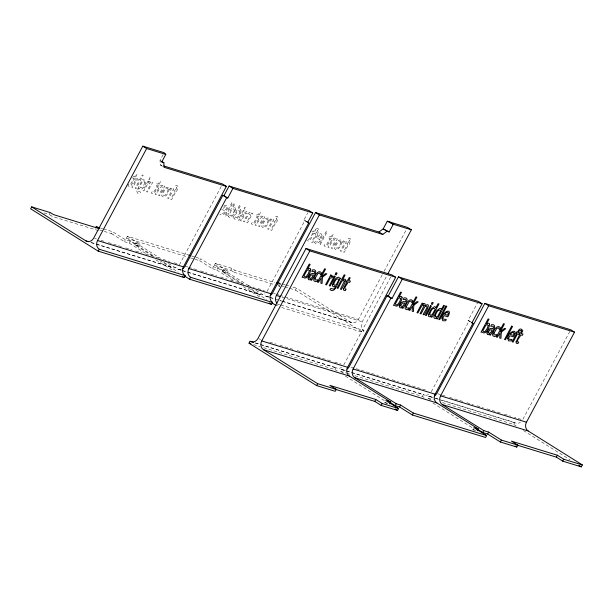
<?xml version="1.0" encoding="UTF-8"?>
<svg xmlns="http://www.w3.org/2000/svg" width="613" height="613" viewBox="0 0 613 613"><rect width="100%" height="100%" fill="white"/><g stroke="black" fill="none" stroke-linecap="round" stroke-linejoin="round"><path stroke-width="0.46" stroke-dasharray="3.06 2.3" d="M43.929 212.872L49.239 214.504L50.266 212.588M128.638 184.482L127.864 185.931C131.757 188.475 133.113 179.992 134.829 178.582L135.45 178.774L136.163 177.441L135.542 177.249L137.006 174.498L136.086 174.215L134.622 176.965L132.929 176.444M104.302 231.407L111.589 233.645L112.616 231.729L125.366 239.729L130.293 241.238L154.989 256.732M162.491 166.299L160.192 164.859L160.054 160.353L163.732 153.457M111.589 233.645L124.347 241.645L125.366 239.729M127.389 236.266L140.139 244.265L139.113 246.181L126.362 238.181L127.389 236.266L188.911 255.154M124.347 241.645L129.266 243.154L130.293 241.238M152.476 255.958L134.737 244.832L135.764 242.917L140.139 244.265M221.201 186.513L179.571 264.471L173.18 262.51M195.126 259.291L199.646 260.678L200.666 258.763L213.424 266.762L217.799 268.111L242.495 283.597M199.646 260.678L212.397 268.678L213.424 266.762M215.439 263.299L228.189 271.298L227.17 273.214L214.42 265.214L215.439 263.299L231.844 268.341L235.032 270.341L274.678 282.509M212.397 268.678L216.78 270.026L217.799 268.111M239.982 282.823L222.243 271.705L223.27 269.789L228.189 271.298M214.42 265.214L230.817 270.256L231.844 268.341M230.817 270.256L234.013 272.256L235.032 270.341M307.665 222.511L303.841 220.113L307.68 212.926M267.084 291.344L304.937 220.45L307.228 221.891M277.405 305.443L278.087 304.171L279.911 304.73M284.738 286.807L295.359 290.072L296.385 288.156L350.567 322.139A6.559 5.594 -72.9 0 0 358.413 319.388L382.297 274.67M384.098 271.291L407.07 228.266M263.659 347.694L334.913 369.57L335.939 367.654A6.559 5.594 -72.9 0 0 341.61 367.379M281.628 307.488L362.927 332.445L363.953 330.53A6.559 5.594 -72.9 0 1 362.245 321.787L386.573 276.225M343.609 373.271L340.384 371.248L341.403 369.332A6.559 5.594 -72.9 0 0 345.686 369.769M343.786 364.904L390.971 276.532M387.201 403.936L384.811 402.435L385.83 400.519M354.965 375.723L422.418 396.435L423.445 394.519A6.559 5.594 -72.9 0 0 430.334 393.155M470.347 321.986L468.056 320.545L477.397 303.052M431.115 400.143L427.889 398.121L428.916 396.205A6.559 5.594 -72.9 0 0 433.192 396.642M431.291 391.776L469.144 320.883L470.677 321.84M474.454 430.472L472.861 429.475L473.887 427.56M442.502 402.603L513.755 424.48L514.782 422.564A6.559 5.594 -72.9 0 0 520.452 422.288M569.814 331.449L522.628 419.813L514.407 417.292M223.829 206.098C231.706 201.256 224.971 219.523 219.791 214.006M308.201 239.737L309.803 238.672L312.845 233.009L311.151 232.488M160.192 164.859L162.001 165.41M303.841 220.113L304.937 220.45M311.864 231.155L313.557 231.668L315.028 228.925L315.948 229.201L314.477 231.952L315.097 232.143L314.385 233.484L313.764 233.292C312.048 234.695 310.699 243.185 306.806 240.633M132.216 177.785L133.91 178.299L130.362 184.666L129.266 185.034L128.692 184.498M221.592 209.539L225.377 210.703C224.818 212.558 221.676 215.201 220.626 212.297M468.056 320.545L469.144 320.883M100.77 228.09L102.593 228.649M103.505 228.933L112.616 231.729M191.624 255.989L195.24 257.1M196.145 257.376L200.666 258.763M277.789 282.447L281.329 283.535M282.218 283.804L284.876 284.624M285.758 284.892L289.298 285.98M292.838 287.068L296.385 288.156M279.176 283.896L280.984 284.447M99.743 230.005L103.39 231.124M126.362 238.181L186.98 256.793M190.597 257.904L194.221 259.015M276.769 284.363L280.31 285.451M281.191 285.719L283.85 286.539M98.379 230.611L52.434 216.504L49.239 214.504M234.013 272.256L274.555 284.7M278.156 285.811L279.957 286.363L278.363 285.359M134.737 244.832L139.113 246.181M222.243 271.705L227.17 273.214M94.624 238.388L96.448 238.947M101.015 240.35L104.67 241.476M108.325 242.595L122.025 246.801M125.68 247.928L132.071 249.889M135.726 251.008L142.124 252.977M145.771 254.096L159.48 258.303M163.135 259.422L169.525 261.391M185.042 266.149L187.777 266.992M188.689 267.276L196.896 269.789M200.535 270.908L206.918 272.869M210.566 273.988L216.948 275.95M220.596 277.068L226.971 279.03M230.618 280.149L244.296 284.348M247.936 285.466L254.318 287.42M257.966 288.547L264.349 290.501M273.467 293.305L275.291 293.865M276.202 294.14L278.946 294.983M279.857 295.267L358.413 319.388M281.857 297.106L362.245 321.787M91.337 242.541L171.724 267.222A6.559 5.594 -72.9 0 0 177.402 266.946M168.429 263.406L177.195 268.9L259.23 294.094A6.559 5.594 -72.9 0 0 264.908 293.819M255.935 290.278L264.701 295.772L281.145 300.822M282.057 301.098L350.567 322.139M90.854 242.564L95.421 243.966M96.333 244.242L173.065 267.804M178.536 269.482L181.272 270.325M182.184 270.601L186.735 272.003M187.647 272.279L260.571 294.669M266.042 296.355L268.785 297.19M269.697 297.474L274.264 298.876M279.743 300.562L281.574 301.121M282.486 301.397L351.908 322.714M280.831 305.006L363.953 330.53M258.832 338.82L260.663 339.38M269.797 342.184L276.187 344.146M279.842 345.272L293.543 349.479M297.198 350.598L303.596 352.559M307.251 353.686L313.641 355.647M317.296 356.766L330.997 360.98M334.652 362.099L341.043 364.061M351.08 367.141L378.428 375.539M382.068 376.658L388.45 378.619M392.098 379.738L398.481 381.7M402.128 382.819L425.828 390.09M437.674 393.73L441.329 394.856M442.241 395.132L445.896 396.259M449.551 397.377L463.252 401.584M466.907 402.71L473.305 404.672M476.952 405.791L483.35 407.76M487.006 408.879L500.706 413.085M504.361 414.204L510.752 416.173M255.552 342.974L335.939 367.654M341.403 369.332L350.521 372.129M351.433 372.413L423.445 394.519M428.916 396.205L434.395 397.883M435.307 398.166L438.05 399.009M441.705 400.128L514.782 422.564M255.069 342.989L259.636 344.391M260.548 344.675L337.28 368.237M342.751 369.915L345.479 370.75M346.391 371.034L350.95 372.428M351.862 372.712L424.786 395.101M430.257 396.78L438.479 399.308M439.391 399.584L516.123 423.146M253.613 344.606L260.012 346.567M340.384 371.248L345.855 372.926M346.766 373.21L351.318 374.604M427.889 398.121L433.368 399.799M384.811 402.435L388.09 403.446M472.861 429.475L477.236 430.816M513.755 424.48L516.169 425.997M523.41 430.533L570.067 459.796M295.359 290.072L362.927 332.445M278.586 282.945L280.187 283.949M223.27 269.789L248.763 285.781M251.261 289.098L259.23 294.094M422.418 396.435L424.035 397.446M432.901 403.009L472.401 427.782M248.043 287.88L266.586 299.512M216.78 270.026L234.511 281.145M243.376 286.708L260.31 297.328M135.764 242.917L160.46 258.41M163.755 262.226L171.724 267.222M334.913 369.57L337.334 371.087M345.395 376.144L385.7 401.423M159.732 260.51L178.268 272.134M129.266 243.154L147.005 254.28M155.871 259.843L174.414 271.467M160.054 160.353L161.142 161.503M268.977 296.209A6.559 5.594 -72.9 0 1 264.701 295.772M181.471 269.337A6.559 5.594 -72.9 0 1 177.195 268.9M136.768 190.896L137.381 193.08L139.749 193.417C142.783 190.061 134.339 193.708 138.998 187.969C141.618 194.037 150.016 178.689 143.212 180.084L143.381 179.655L142.515 179.387L136.768 190.896M322.078 235.591C321.994 239.039 317.427 246.656 313.956 242.25L314.898 240.495L315.626 241.928L317.48 242.058L319.794 239.346L316.009 238.189C316.4 235.706 321.396 231.009 322.078 235.591M169.257 188.835C169.073 191.9 164.997 199.692 161.794 195.892C161.909 192.421 164.506 186.291 168.675 187.21A4.352 2.222 -57.9 0 1 169.257 188.835M269.276 219.653C269.092 222.718 265.008 230.511 261.805 226.71C261.92 223.239 264.525 217.109 268.693 218.029A4.352 2.222 -57.9 0 1 269.276 219.653M341.931 241.622C341.74 244.679 337.663 252.479 334.46 248.671C334.575 245.2 337.173 239.07 341.341 239.989A4.352 2.222 -57.9 0 1 341.931 241.622M235.507 209.294L234.181 213.293L231.645 216.826A3.502 1.785 -57.9 0 1 229.967 217.699L229.055 217.408L228.526 215.906L228.005 216.879L227.086 216.596L234.197 203.271L235.116 203.554L232.909 207.7A4.958 2.529 -57.9 0 1 235.017 207.692L235.507 209.294M241.039 210.995L239.714 214.994L237.177 218.519A3.502 1.785 -57.9 0 1 235.499 219.4L234.587 219.109L234.059 217.607L233.538 218.58L232.618 218.297L239.737 204.972L240.656 205.255L238.442 209.401A4.958 2.529 -57.9 0 1 240.549 209.393L241.039 210.995M226.595 207.432L226.036 209.47L223.14 208.581L225.186 206.336L226.22 206.489L226.595 207.432M321.02 236.074L320.453 238.112L317.565 237.231L319.603 234.986L320.645 235.139L321.02 236.074M144.637 182.459C144.607 184.467 141.197 190.566 139.71 186.643L142.515 181.394L144.017 181.226L144.637 182.459M234.281 210.159C234.25 212.175 230.588 218.772 229.247 214.55L232.197 209.033L233.974 209.056L234.281 210.159M239.821 211.86C239.79 213.876 236.128 220.473 234.779 216.251L237.729 210.734L239.507 210.749L239.821 211.86M168.085 189.593C166.575 198.405 158.828 196.352 165.87 188.919A2.467 1.257 -57.9 0 1 167.088 188.306L167.763 188.513A2.49 1.272 -57.9 0 1 168.085 189.593M268.096 220.412C266.594 229.224 258.839 227.17 265.889 219.738A2.467 1.257 -57.9 0 1 267.107 219.125L267.781 219.331A2.49 1.272 -57.9 0 1 268.096 220.412M340.751 242.38C339.25 251.184 331.495 249.131 338.545 241.698A2.467 1.257 -57.9 0 1 339.755 241.085L340.43 241.292A2.49 1.272 -57.9 0 1 340.751 242.38M176.736 187.586L175.923 189.647L174.398 189.179L173.686 190.513L175.18 190.972L170.782 199.202L171.701 199.486L176.1 191.256L176.72 191.448L177.854 187.394A2.973 1.517 -57.9 0 0 177.693 185.977L176.008 185.379L175.218 186.85L176.153 186.873L176.736 187.586M276.754 218.404L275.942 220.465L274.417 219.998L273.704 221.331L275.199 221.791L270.8 230.021L271.72 230.304L276.118 222.075L276.739 222.266L277.865 218.213A2.973 1.517 -57.9 0 0 277.712 216.795L276.026 216.19L275.237 217.669L276.164 217.692L276.754 218.404M317.549 230.588L316.737 232.649L315.212 232.181L314.5 233.515L315.994 233.974L311.596 242.204L312.515 242.487L316.913 234.258L317.534 234.45L318.66 230.396A2.973 1.517 -57.9 0 0 318.507 228.978L316.821 228.373L316.032 229.852L316.967 229.875L317.549 230.588M349.402 240.373L348.59 242.426L347.073 241.959L346.36 243.3L347.847 243.752L343.456 251.989L344.376 252.265L348.766 244.035L349.387 244.227L350.521 240.173A2.973 1.517 -57.9 0 0 350.36 238.756L348.674 238.158L347.885 239.629L348.82 239.66L349.402 240.373M135.098 181.019L131.78 187.226L132.699 187.509L136.301 180.843L137.833 179.479A3.134 1.601 -57.9 0 1 138.707 180.069L138.967 181.119L135.159 188.268L136.078 188.543L143.189 175.218L142.27 174.935L139.695 179.762C139.511 176.077 135.511 178.927 135.098 181.019M148.07 181.096L142.959 190.658L143.879 190.942L148.99 181.379L148.07 181.096M149.748 177.801L148.859 179.471L149.901 179.793L150.798 178.122L149.748 177.801M149.695 181.655C147.281 183.67 150.438 183.057 150.216 184.98L146.584 191.777L147.503 192.061L152.614 182.49L151.695 182.207L150.936 183.632L150.645 182.26L149.695 181.655M152.131 191.693L151.357 193.141C155.25 195.693 156.606 187.203 158.323 185.8L158.943 185.992L159.656 184.651L159.035 184.459L160.499 181.709L159.579 181.433L158.116 184.176L156.422 183.662L155.71 184.996L157.403 185.517L154.974 190.061L153.602 192.114L152.131 191.693M158.591 188.237L155.273 194.444L156.192 194.727L159.794 188.061L161.326 186.689A3.134 1.601 -57.9 0 1 162.2 187.279L162.46 188.337L158.652 195.478L159.572 195.762L164.675 186.191L163.755 185.915L163.188 186.973C163.004 183.287 159.005 186.137 158.591 188.237M170.797 188.137C168.383 190.153 171.548 189.54 171.318 191.463L167.694 198.26L168.613 198.535L173.724 188.973L172.805 188.689L172.046 190.114L171.755 188.743L170.797 188.137M231.929 202.574L224.818 215.899L225.737 216.182L232.848 202.857L231.929 202.574M243.284 210.435L238.173 220.006L239.093 220.289L244.204 210.719L243.284 210.435M244.962 207.148L244.074 208.818L245.123 209.14L246.012 207.47L244.962 207.148M243.767 214.397L240.403 220.688L241.323 220.971C242.112 221.27 245.89 208.642 247.323 214.527L243.507 221.638L244.426 221.921L248.058 215.178L249.775 213.906L250.418 215.447L246.602 222.596L247.522 222.871L252.633 213.309L251.713 213.025L251.146 214.09L250.717 212.512L249.851 212.259L248.05 213.516L247.897 212.029L246.893 211.293L245.223 212.244L243.767 214.397M252.15 222.511L251.376 223.96C255.269 226.504 256.625 218.021 258.334 216.611L258.962 216.803L259.674 215.469L259.054 215.278L260.517 212.527L259.598 212.251L258.134 214.994L256.441 214.473L255.728 215.814L257.422 216.335L253.874 222.703L252.778 223.063L252.204 222.527M258.609 219.048L255.292 225.262L256.211 225.546L259.812 218.879L261.345 217.508A3.134 1.601 -57.9 0 1 262.211 218.098L262.479 219.155L258.663 226.297L259.583 226.58L264.693 217.01L263.774 216.726L263.207 217.791C263.015 214.106 259.023 216.956 258.609 219.048M270.816 218.948C268.402 220.971 271.567 220.358 271.337 222.281L267.712 229.07L268.632 229.354L273.735 219.791L272.816 219.508L272.057 220.925L271.774 219.561L270.816 218.948M326.354 231.224L319.235 244.549L320.155 244.832L327.273 231.507L326.354 231.224M324.806 244.472L324.032 245.92C327.924 248.472 329.273 239.989 330.989 238.58L331.61 238.771L332.323 237.43L331.702 237.246L333.173 234.495L332.254 234.212L330.782 236.963L329.089 236.442L328.376 237.775L330.07 238.296L327.641 242.848L326.277 244.894L324.806 244.472M331.258 241.016L327.947 247.223L328.859 247.506L332.461 240.84L334.001 239.476A3.134 1.601 -57.9 0 1 334.867 240.066L335.135 241.116L331.319 248.257L332.238 248.541L337.342 238.978L336.422 238.695L335.855 239.752C335.671 236.066 331.671 238.924 331.258 241.016M343.472 240.917C341.05 242.94 344.215 242.319 343.993 244.242L340.361 251.039L341.28 251.322L346.391 241.752L345.471 241.468L344.713 242.894L344.422 241.522L343.472 240.917"/><path stroke-width="0.92" d="M99.406 228.695L53.454 214.588L50.266 212.588L31.677 206.88L30.65 208.795L98.218 251.169L184.084 277.536L185.111 275.62A6.559 5.594 -72.9 0 1 183.402 266.87L226.366 186.398L222.542 184L163.809 165.97M95.528 227.967L96.21 226.695L99.858 227.814M226.366 186.398L164.016 167.257L163.878 162.751L161.686 162.077L165.778 154.415L164.146 152.691L142.814 146.139L93.705 238.112A6.559 5.594 -72.9 0 1 85.858 240.855L31.677 206.88M98.218 251.169L99.245 249.253A6.559 5.594 -72.9 0 1 97.528 240.511L146.637 148.538L165.778 154.415M184.72 276.179L189.555 279.214L271.597 304.4L272.616 302.485A6.559 5.594 -72.9 0 1 270.908 293.742L308.76 222.848L307.665 222.511L312.783 212.933L232.932 188.413L227.814 197.991L222.894 195.263L185.042 266.149A6.559 5.594 -72.9 0 1 182.866 268.624M223.99 195.593L229.109 186.015L308.952 210.535L312.783 212.933M189.555 279.214L190.582 277.298A6.559 5.594 -72.9 0 1 188.865 268.555L226.718 197.662L227.814 197.991M277.107 283.719L277.789 282.447M387.922 273.689L411.346 229.814L393.301 224.274L389.209 231.936L387.018 231.27L382.788 234.427L378.964 232.028L315.519 212.55L272.547 293.022A6.559 5.594 -72.9 0 1 270.371 295.497M335.135 389.224L374.781 401.4L381.156 405.4L397.561 410.434L398.58 408.519L382.183 403.484L375.8 399.484L329.855 385.378L336.231 389.378L335.211 391.293L316.614 385.585L249.047 343.203L250.073 341.288A6.559 5.594 -72.9 0 0 257.92 338.537L306.002 248.487L391.868 274.854L395.691 277.252L347.609 367.302A6.559 5.594 -72.9 0 0 349.326 376.053L390.757 402.036L389.73 403.952M276.953 303.197A6.559 5.594 -72.9 0 1 276.379 295.42L319.342 214.948L382.788 234.427M336.231 389.378L317.641 383.669L263.46 349.686A6.559 5.594 -72.9 0 1 261.743 340.935L309.826 250.886L395.691 277.252M411.346 229.814L407.522 227.415L387.286 221.209L383.194 228.871L378.964 232.028M316.614 385.585L317.641 383.669M477.236 430.816L478.263 428.901L436.831 402.917A6.559 5.594 -72.9 0 1 435.115 394.174L472.968 323.281L471.88 322.944L482.109 303.78L402.258 279.267L392.029 298.424L387.109 295.688L349.257 366.582A6.559 5.594 -72.9 0 1 347.081 369.057M388.205 296.025L398.435 276.869L478.286 301.381L482.109 303.78M390.366 402.595L395.201 405.63L399.576 406.971L412.334 414.97L485.611 437.475L486.638 435.552L413.354 413.055L400.603 405.055L396.22 403.714L354.789 377.731A6.559 5.594 -72.9 0 1 353.08 368.98L390.933 298.087L392.029 298.424M374.781 401.4L375.8 399.484M381.156 405.4L382.183 403.484M395.201 405.63L396.22 403.714M399.576 406.971L400.603 405.055M412.334 414.97L413.354 413.055M516.713 444.977L556.359 457.152L562.734 461.152L581.323 466.861L582.35 464.945L528.168 430.962A6.559 5.594 -72.9 0 1 526.452 422.219L574.534 332.162L570.711 329.763L484.845 303.397L436.762 393.454A6.559 5.594 -72.9 0 1 434.586 395.921M476.263 428.449L482.707 432.494L487.634 434.012L500.384 442.004L516.79 447.046L517.809 445.13L501.411 440.088L488.653 432.096L483.734 430.579L442.302 404.595A6.559 5.594 -72.9 0 1 440.586 395.852L488.668 305.795L574.534 332.162M482.707 432.494L483.734 430.579M487.634 434.012L488.653 432.096M500.384 442.004L501.411 440.088M556.359 457.152L557.378 455.237L563.761 459.237L582.35 464.945M562.734 461.152L563.761 459.237M188.911 255.154L190.72 255.713M276.478 283.06L278.279 283.62M97.528 240.511L183.402 266.87M188.865 268.555L270.908 293.742M276.379 295.42L280.026 296.539M85.858 240.855L88.594 241.698M99.245 249.253L185.111 275.62M190.582 277.298L272.616 302.485M261.743 340.935L347.609 367.302M353.08 368.98L435.115 394.174M440.586 395.852L526.452 422.219M250.073 341.288L253.721 342.406M249.047 343.203L250.87 343.763M263.46 349.686L349.326 376.053M354.789 377.731L436.831 402.917M442.302 404.595L528.168 430.962M390.757 402.036L385.83 400.519L398.58 408.519M478.263 428.901L473.887 427.56L486.638 435.552M557.378 455.237L511.434 441.13L517.809 445.13M387.286 221.209L393.301 224.274L389.477 221.875M389.209 231.936L383.194 228.871L387.018 231.27M484.845 303.397L488.668 305.795M315.519 212.55L319.342 214.948M471.443 322.315L472.968 323.281M398.435 276.869L402.258 279.267M307.228 221.891L308.76 222.848M229.109 186.015L232.932 188.413M387.109 295.688L390.933 298.087M222.894 195.263L226.718 197.662M142.814 146.139L146.637 148.538M306.002 248.487L309.826 250.886M161.579 161.311L163.878 162.751M578.917 465.344L581.323 466.861M515.196 446.042L516.79 447.046M272.226 303.052L276.256 305.581M269.176 302.883L271.597 304.4M395.17 408.932L397.561 410.434M182.475 276.524L184.084 277.536M96.21 226.695L98.609 228.197M310.722 269.444C310.645 272.578 306.607 280.815 303.259 277.229L302.102 277.39L309.22 264.065L310.14 264.349L307.596 269.107L309.412 268.295L310.339 268.571L310.722 269.444M402.067 297.512C401.998 300.646 397.96 308.883 394.611 305.297L393.454 305.458L400.565 292.133L401.484 292.416L398.94 297.182L400.756 296.363L401.684 296.638L402.067 297.512M489.595 324.315C489.526 327.449 485.488 335.686 482.14 332.1L480.983 332.261L488.094 318.936L489.013 319.22L486.469 323.978L488.285 323.166L489.212 323.442L489.595 324.315M333.733 284.21L334.277 285.344L336.2 284.838L339.004 279.589C336.66 276.693 334.169 282.325 333.733 284.21M322.469 277.16L322.04 283.512L320.837 283.145L321.258 277.896L318.431 282.401L317.511 282.126L324.629 268.793L325.549 269.076L321.381 276.877L325.702 273.505L326.844 273.85L322.469 277.16M413.813 305.236L413.392 311.58L412.181 311.212L412.61 305.971L409.783 310.477L408.863 310.193L415.974 296.868L416.894 297.152L412.733 304.952L417.047 301.573L418.196 301.925L413.813 305.236M501.342 332.031L500.921 338.384L499.71 338.016L500.139 332.775L497.312 337.273L496.392 336.997L503.511 323.664L504.422 323.948L500.262 331.756L504.583 328.376L505.725 328.721L501.342 332.031M429.713 314.078L430.219 315.274L432.203 314.653L435.153 309.136L434.755 308.546C431.874 307.404 430.502 312.109 429.713 314.078M435.245 315.779L435.759 316.975L437.743 316.346L440.686 310.837L440.287 310.239C437.414 309.105 436.035 313.81 435.245 315.779M308.086 278.041L308.469 279.589L309.473 279.827L311.228 279.007L310.684 280.026L311.603 280.31C312.538 278.233 319.725 269.23 312.699 269.751L311.825 271.383L314.323 271.467L314.645 272.141L314.048 273.735C311.09 272.593 308.515 275.298 308.086 278.041M399.438 306.109L399.822 307.665L400.825 307.895L402.58 307.082L402.036 308.101L402.948 308.377C403.89 306.301 411.078 297.297 404.044 297.818L403.17 299.458L405.676 299.542L405.998 300.209L405.4 301.803C402.442 300.661 399.868 303.366 399.438 306.109M486.967 332.913L487.35 334.46L488.354 334.698L490.109 333.878L489.565 334.897L490.477 335.181C491.419 333.104 498.607 324.101 491.58 324.622L490.706 326.254L493.204 326.338L493.526 327.013L492.929 328.606C489.971 327.465 487.396 330.169 486.967 332.913M309.427 270.563L308.301 273.689L306.431 276.325A2.567 1.31 -57.9 0 1 305.22 276.907L303.941 275.942L306.868 270.463L308.492 269.781L309.427 270.563M400.779 298.631L399.653 301.765L397.783 304.4A2.567 1.31 -57.9 0 1 396.573 304.983L395.293 304.017L398.22 298.531L399.837 297.857L400.779 298.631M442.011 318.3L442.716 320.752L445.582 320.791C448.762 317.22 439.942 322.086 444.057 315.626L447.842 316.791C453.497 306.837 441.965 311.749 442.011 318.3M488.308 325.434L487.182 328.56L485.312 331.196A2.567 1.31 -57.9 0 1 484.101 331.779L482.822 330.813L485.749 325.334L487.366 324.652L488.308 325.434M507.779 338.422L508.476 340.866L511.349 340.905C514.56 337.342 505.679 342.192 509.817 335.74L513.602 336.905C519.257 326.951 507.725 331.871 507.779 338.422M343.472 288.938L343.625 290.141L344.728 290.616L345.357 290.57L346.13 289.129L345.173 289.19C343.609 287.083 347.916 284.095 348.015 281.911L349.709 282.424L350.421 281.091L348.728 280.57L350.199 277.827L349.28 277.543L347.809 280.294L347.188 280.103L346.475 281.436L347.096 281.628L343.472 288.938M344.345 281.16L340.437 289.16L341.357 289.443C341.686 289.06 349.893 275.98 342.521 279.903L345.096 275.084L344.177 274.8L337.058 288.125L337.978 288.409L341.793 281.267L342.951 280.647A3.134 1.601 -57.9 0 1 344.115 280.685L344.345 281.16M516.077 341.885L516.238 343.088L517.334 343.564L517.97 343.518L518.744 342.069L517.786 342.138C516.223 340.023 520.521 337.043 520.629 334.859L522.322 335.372L523.035 334.039L521.341 333.518L522.812 330.767L521.893 330.491L520.422 333.234L519.801 333.043L519.088 334.384L519.709 334.575L516.077 341.885M424.043 305.626L420.081 313.634L421.001 313.917L424.778 306.799C430.885 303.259 422.863 314.094 423.177 314.592L424.096 314.875C424.648 314.515 432.678 300.799 425.192 305.688L425.047 303.833L424.188 303.558L422.441 304.462L423.008 303.404L422.089 303.121L416.978 312.684L417.897 312.967L421.713 305.826L423.238 305.044L424.043 305.626M309.419 277.13L309.496 278.126L310.852 278.279L311.948 277.674L313.366 275.015L311.044 275.053L309.419 277.13M400.772 305.197L400.848 306.194L402.205 306.347L403.293 305.741L404.71 303.09L402.396 303.129L400.772 305.197M488.3 332.001L488.377 332.997L489.733 333.15L490.821 332.545L492.239 329.886L489.925 329.924L488.3 332.001M332.56 284.355C331.595 286.386 334.085 287.704 335.487 286.164C334.568 292.072 330.652 286.302 329.955 289.681C336.085 294.194 338.024 279.628 340.836 278.149L339.702 278.279L338.705 277.183C335.242 277.375 333.587 281.52 332.56 284.355M315.12 278.302C313.772 282.241 320.361 277.643 316.967 281.329L315.465 281.666L314.078 280.961A4.23 2.153 -57.9 0 1 313.833 279.007C314.331 276.072 318.339 268.869 321.511 272.816L320.545 274.616L319.534 272.969L317.879 273.567L315.12 278.302M406.465 306.377C405.124 310.308 411.714 305.711 408.312 309.396L406.81 309.741L405.431 309.036A4.23 2.153 -57.9 0 1 405.185 307.075C405.683 304.148 409.691 296.937 412.863 300.883L411.898 302.692L410.879 301.044L409.231 301.634L406.465 306.377M493.994 333.173C492.653 337.112 499.243 332.514 495.84 336.2L494.339 336.537L492.959 335.832A4.23 2.153 -57.9 0 1 492.714 333.878C493.212 330.943 497.22 323.741 500.392 327.687L499.426 329.495L498.407 327.848L496.76 328.438L493.994 333.173M428.541 314.239L428.403 315.021A3.502 1.785 -57.9 0 0 428.801 316.53L429.721 316.806L431.483 316.001L430.962 316.982L431.881 317.258L439 303.933L438.08 303.65L435.866 307.795A4.958 2.529 -57.9 0 0 434.356 306.684L431.161 309.021L428.541 314.239M434.073 315.933L433.935 316.714A3.502 1.785 -57.9 0 0 434.341 318.231L435.261 318.499L437.015 317.703L436.494 318.676L437.414 318.959L444.532 305.634L443.613 305.351L441.398 309.496A4.958 2.529 -57.9 0 0 439.889 308.377L436.701 310.722L434.073 315.933M448.318 313.266L447.605 315.281L444.716 314.392C445.038 313.051 448.065 310.891 448.318 313.266M514.077 333.38L513.365 335.395L510.476 334.506C510.798 333.166 513.832 331.012 514.077 333.38M330.736 275.045L325.626 284.616L326.545 284.899L330.177 278.103C332.982 278.348 334.89 274.149 330.897 276.754L331.656 275.329L330.736 275.045M336.047 272.869L335.158 274.54L336.2 274.862L337.096 273.191L336.047 272.869M334.369 276.164L329.258 285.727L330.177 286.01L335.288 276.448L334.369 276.164M432.196 302.416L431.307 304.086L432.357 304.408L433.245 302.738L432.196 302.416M430.518 305.711L425.407 315.274L426.326 315.557L431.437 305.987L430.518 305.711M445.881 306.048L438.762 319.373L439.682 319.657L446.8 306.331L445.881 306.048M511.64 326.162L504.53 339.495L505.449 339.771L512.56 326.445L511.64 326.162M516.652 332.077L515.939 333.418L516.56 333.61L512.161 341.839L513.081 342.123L517.479 333.886L518.973 334.346L519.686 333.012L518.161 332.545L518.943 331.227L519.985 330.392L521.234 330.905L522.023 329.434L520.261 328.974A2.973 1.517 -57.9 0 0 518.843 329.909L517.272 332.269L516.652 332.077"/></g></svg>
